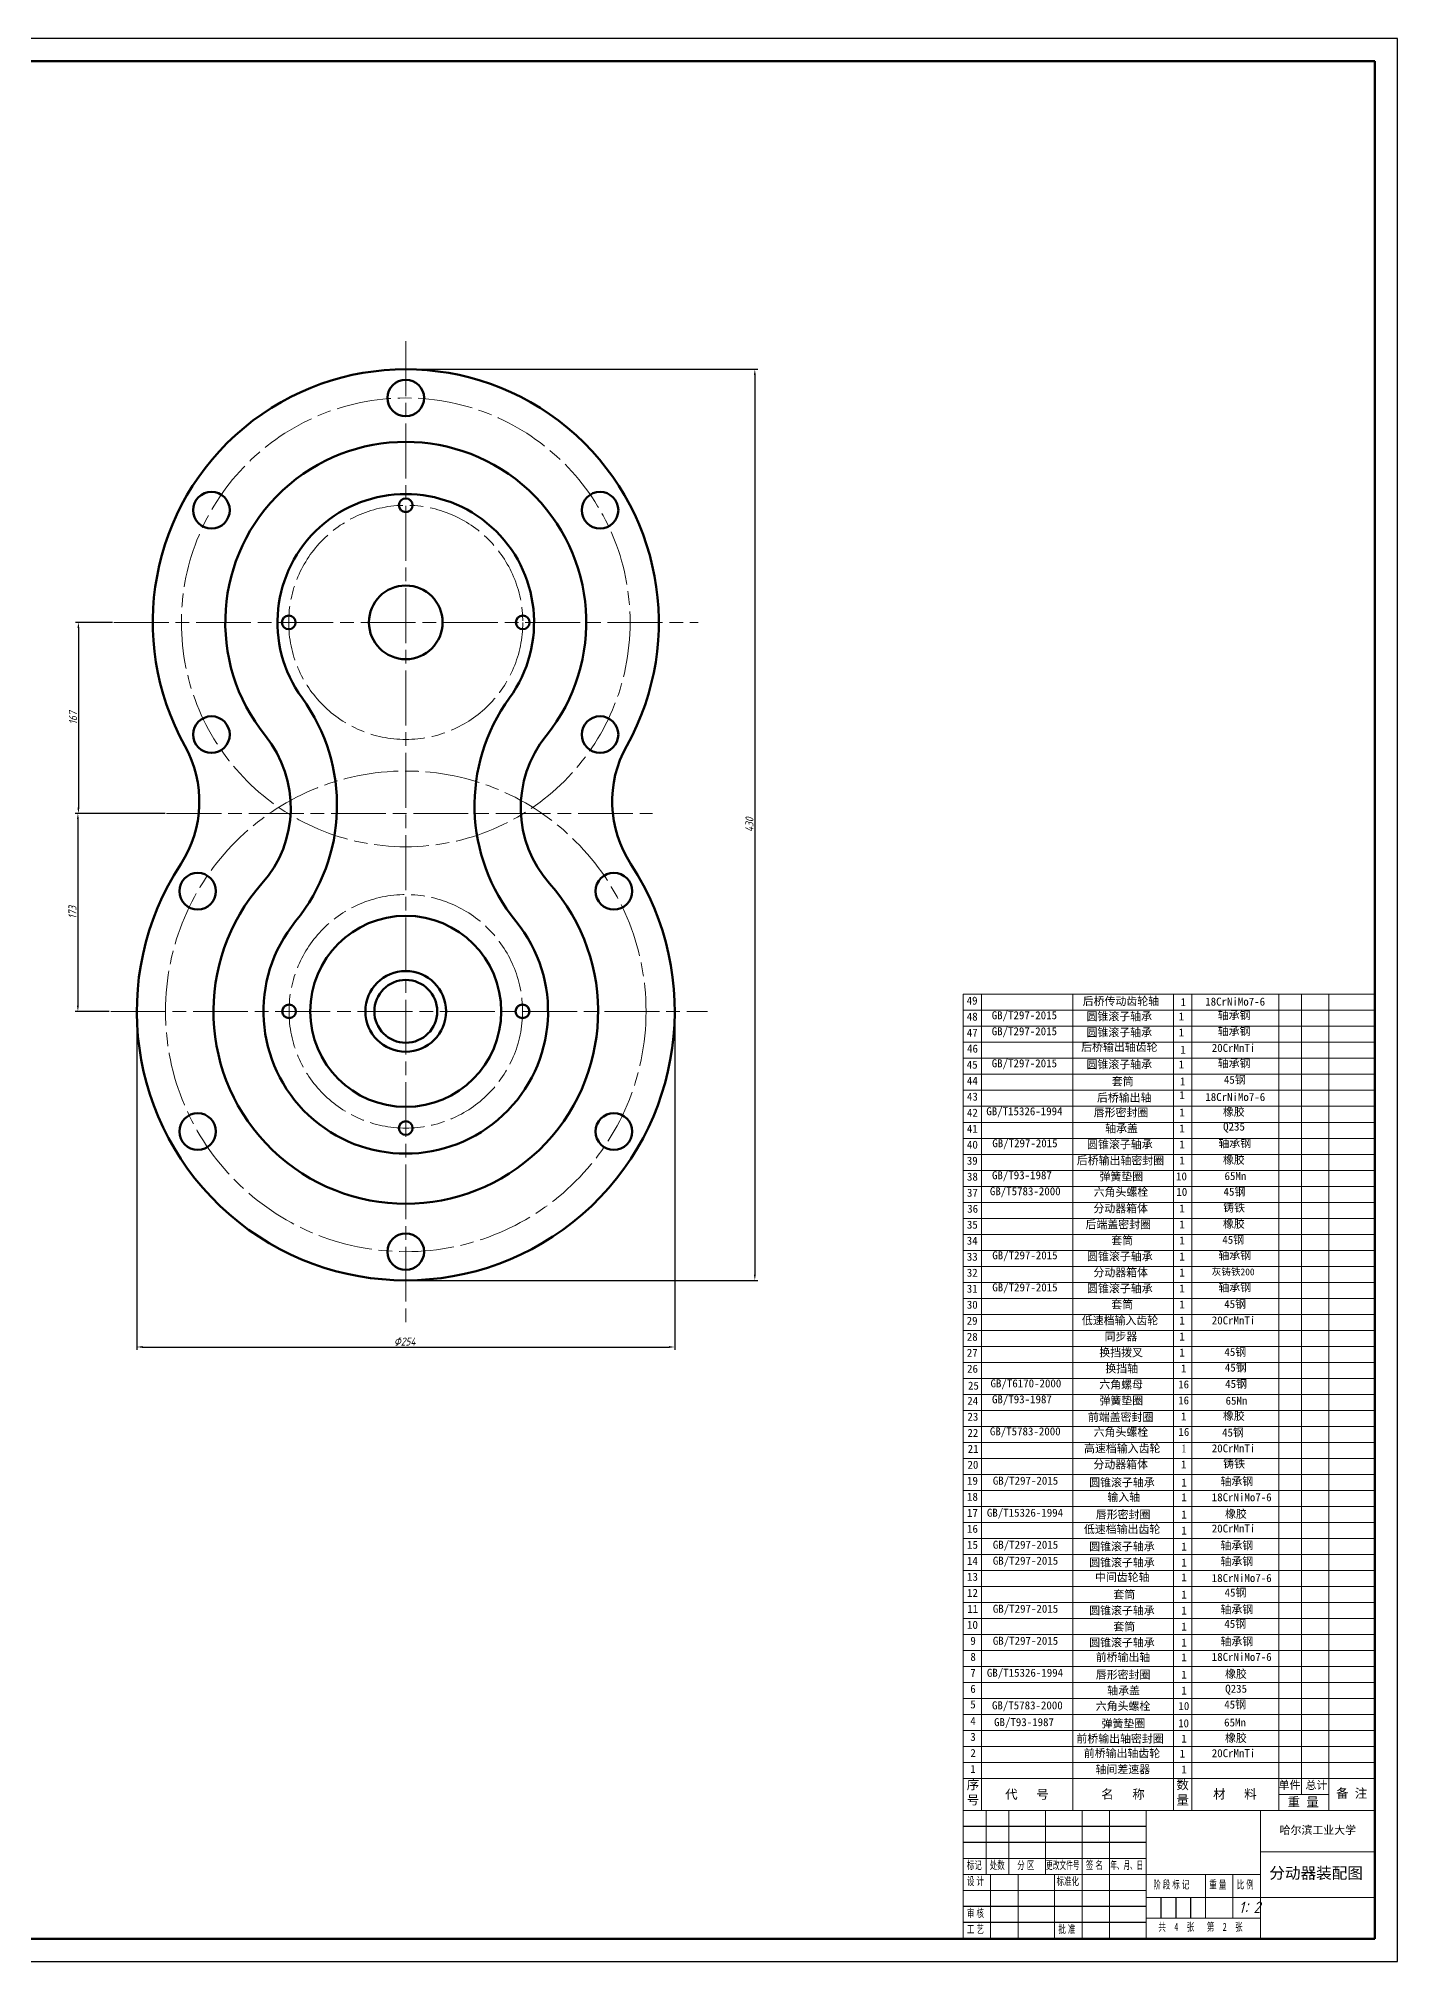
# Model space of a CAD drawing. Header units: millimetres. Extents: x 47 to 1236, y 39 to 880.
# Drawn here: x 642 to 1236, y 39 to 880 of the extents above; entities that cross this region are included whole.
import ezdxf

# ---------------------------------------------------------------- set-up
doc = ezdxf.new("R2010")
doc.units = ezdxf.units.MM
doc.linetypes.add('ACAD_ISO08W100', pattern=[36, 24, -3, 6, -3])
doc.layers.get('Defpoints').update_dxf_attribs({"lineweight": 35})
for name, color, linetype, lineweight in [('01', 7, 'Continuous', 50), ('02', 3, 'Continuous', 25), ('中心线', 1, 'ACAD_ISO08W100', 35), ('剖面线', 6, 'Continuous', 35), ('尺寸', 4, 'Continuous', 25), ('文字', 131, 'Continuous', 35), ('粗实线', 7, 'Continuous', 50), ('细实线', 7, 'Continuous', 20)]:
    doc.layers.add(name, color=color, linetype=linetype, lineweight=lineweight)
doc.layers.add('尺寸标注', color=4, linetype='Continuous')
doc.styles.add('PDF FangSong', font='simfang.ttf')
doc.styles.add('PDF SimSun', font='')
doc.styles.get("Standard").update_dxf_attribs({"font": 'arial.ttf'})
doc.styles.add('TextStyle1', font='', dxfattribs={"width": 0.599418})
doc.styles.add('TextStyle2', font='', dxfattribs={"width": 0.585181})
doc.styles.add('仿宋', font='simfang.ttf', dxfattribs={"height": 3.5})
doc.styles.add('工程字-35', font='gbeitc.shx', dxfattribs={"height": 3.5, "bigfont": 'gbcbig.shx'})
doc.styles.add('工程字-5', font='gbeitc.shx', dxfattribs={"height": 5, "bigfont": 'gbcbig.shx'})
doc.styles.add('标准', font='', dxfattribs={"width": 0.667})
doc.styles.get('PDF SimSun').set_extended_font_data('SimSun')
doc.styles.get('TextStyle1').set_extended_font_data('仿宋_GB2312')
doc.styles.get('TextStyle2').set_extended_font_data('仿宋_GB2312')
doc.styles.get('标准').set_extended_font_data('仿宋_GB2312')
doc.dimstyles.new('ISO-25', dxfattribs={"dimtxt": 2.5, "dimasz": 2.5, "dimexe": 1.25, "dimexo": 0.625, "dimtad": 1, "dimtxsty": 'Standard', "dimcen": 2.5, "dimadec": 0, "dimazin": 0, "dimtfac": 1, "dimtmove": 0, "dimatfit": 3, "dimfxl": 1, "dimarcsym": 0})
picture_1 = doc.add_image_def('image1.jpg', size_in_pixel=(524, 283))

# ---------------------------------------------------------------- blocks, each defined once
blk = doc.blocks.new('*D46')
at = {"layer": 'Defpoints', "color": 0, "transparency": 16777216}
for p in [(684.81, 454.85), (920.1, 454.85), (920.1, 308.06)]:
    blk.add_point(p, dxfattribs=at)
at = {"layer": '尺寸', "color": 0, "lineweight": -2, "transparency": 16777216}
for p, q in [((684.81, 454.23), (684.81, 306.81)), ((920.1, 454.23), (920.1, 306.81)), ((687.31, 308.06), (917.6, 308.06))]:
    blk.add_line(p, q, dxfattribs=at)
at = {"layer": '尺寸', "color": 0, "transparency": 16777216}
for points in [[(687.31, 308.48), (687.31, 307.65), (684.81, 308.06)], [(917.6, 308.48), (917.6, 307.65), (920.1, 308.06)]]:
    blk.add_solid(points, dxfattribs=at)
at = {"layer": '尺寸', "color": 0, "lineweight": 20, "transparency": 16777216, "insert": (801.98, 310.44), "char_height": 3.5, "attachment_point": 5, "style": '工程字-35'}
blk.add_mtext('Φ254', dxfattribs=at)
blk = doc.blocks.new('*D47')
at = {"layer": 'Defpoints', "color": 0, "transparency": 16777216}
for p in [(802.46, 735.63), (802.46, 337.21), (955.14, 337.21)]:
    blk.add_point(p, dxfattribs=at)
at = {"layer": '尺寸', "color": 0, "lineweight": -2, "transparency": 16777216}
for p, q in [((803.08, 735.63), (956.39, 735.63)), ((955.14, 733.13), (955.14, 339.71)), ((803.08, 337.21), (956.39, 337.21))]:
    blk.add_line(p, q, dxfattribs=at)
at = {"layer": '尺寸', "color": 0, "transparency": 16777216}
for points in [[(954.73, 733.13), (955.56, 733.13), (955.14, 735.63)], [(954.73, 339.71), (955.56, 339.71), (955.14, 337.21)]]:
    blk.add_solid(points, dxfattribs=at)
at = {"layer": '尺寸', "color": 0, "lineweight": 20, "transparency": 16777216, "insert": (952.77, 536.42), "char_height": 3.5, "attachment_point": 5, "rotation": 90, "style": '工程字-35'}
blk.add_mtext('430', dxfattribs=at)
blk = doc.blocks.new('*D84')
at = {"layer": 'Defpoints', "color": 0, "transparency": 16777216}
for p in [(674.75, 624.95), (659.26, 541.4), (697.8, 541.4)]:
    blk.add_point(p, dxfattribs=at)
at = {"layer": '尺寸标注', "color": 0, "lineweight": -2, "transparency": 16777216}
for p, q in [((674.13, 624.95), (658.01, 624.95)), ((659.26, 622.45), (659.26, 543.9)), ((697.17, 541.4), (658.01, 541.4))]:
    blk.add_line(p, q, dxfattribs=at)
at = {"layer": '尺寸标注', "color": 0, "transparency": 16777216}
for points in [[(658.84, 622.45), (659.68, 622.45), (659.26, 624.95)], [(658.84, 543.9), (659.68, 543.9), (659.26, 541.4)]]:
    blk.add_solid(points, dxfattribs=at)
at = {"layer": '尺寸标注', "color": 0, "lineweight": 20, "transparency": 16777216, "insert": (656.89, 583.18), "char_height": 3.5, "attachment_point": 5, "rotation": 90, "style": '工程字-35'}
blk.add_mtext('167', dxfattribs=at)
blk = doc.blocks.new('*D85')
at = {"layer": 'Defpoints', "color": 0, "transparency": 16777216}
for p in [(697.8, 541.4), (659.03, 454.85), (673.4, 454.85)]:
    blk.add_point(p, dxfattribs=at)
at = {"layer": '尺寸标注', "color": 0, "lineweight": -2, "transparency": 16777216}
for p, q in [((697.17, 541.4), (657.78, 541.4)), ((659.03, 538.9), (659.03, 457.35)), ((672.77, 454.85), (657.78, 454.85))]:
    blk.add_line(p, q, dxfattribs=at)
at = {"layer": '尺寸标注', "color": 0, "transparency": 16777216}
for points in [[(658.62, 538.9), (659.45, 538.9), (659.03, 541.4)], [(658.62, 457.35), (659.45, 457.35), (659.03, 454.85)]]:
    blk.add_solid(points, dxfattribs=at)
at = {"layer": '尺寸标注', "color": 0, "lineweight": 20, "transparency": 16777216, "insert": (656.66, 498.12), "char_height": 3.5, "attachment_point": 5, "rotation": 90, "style": '工程字-35'}
blk.add_mtext('173', dxfattribs=at)

msp = doc.modelspace()

# ---------------------------------------------------------------- hatches: boundary and pattern name
at = {"layer": '文字', "transparency": 33554559}
msp.add_hatch(color=256, dxfattribs=at).paths.add_polyline_path([(1142.987, 265.488), (1142.987, 262.459), (1142.987, 262.394), (1142.987, 262.35), (1143.009, 262.307), (1143.03, 262.263), (1143.074, 262.22), (1143.074, 262.22), (1143.118, 262.198), (1143.161, 262.176), (1143.205, 262.154), (1143.248, 262.132), (1143.314, 262.132), (1143.357, 262.132), (1143.553, 262.132), (1143.553, 262.023), (1142.094, 262.023), (1142.094, 262.132), (1142.29, 262.132), (1142.333, 262.132), (1142.399, 262.132), (1142.442, 262.154), (1142.486, 262.176), (1142.529, 262.176), (1142.573, 262.198), (1142.573, 262.22), (1142.616, 262.241), (1142.638, 262.285), (1142.638, 262.328), (1142.66, 262.372), (1142.66, 262.437), (1142.66, 262.459), (1142.66, 264.878), (1142.66, 264.921), (1142.638, 264.965), (1142.616, 265.009), (1142.573, 265.03), (1142.529, 265.052), (1142.486, 265.052), (1142.464, 265.052), (1142.094, 265.052), (1142.094, 265.183), (1142.29, 265.183), (1142.333, 265.183), (1142.399, 265.183), (1142.442, 265.183), (1142.508, 265.183), (1142.551, 265.205), (1142.595, 265.226), (1142.638, 265.226), (1142.682, 265.248), (1142.682, 265.248), (1142.725, 265.27), (1142.769, 265.314), (1142.791, 265.335), (1142.834, 265.379), (1142.856, 265.422), (1142.878, 265.466), (1142.9, 265.488)])

# ---------------------------------------------------------------- linework, layer by layer
at = {"layer": '01'}
for p, q in [((1226.283, 870.311), (72.283, 870.311)), ((1226.283, 49.311), (1226.283, 870.311)), ((72.283, 49.311), (1226.283, 49.311))]:
    msp.add_line(p, q, dxfattribs=at)
at = {"layer": '02'}
for p, q in [((1236.283, 880.311), (47.283, 880.311)), ((1236.283, 39.311), (1236.283, 880.311)), ((47.283, 39.311), (1236.283, 39.311))]:
    msp.add_line(p, q, dxfattribs=at)
at = {"layer": '中心线', "lineweight": 20}
for p, q in [((802.455, 747.915), (802.455, 315.987)), ((674.751, 624.952), (930.412, 624.952)), ((697.797, 541.399), (910.373, 541.399)), ((673.398, 454.851), (934.507, 454.851))]:
    msp.add_line(p, q, dxfattribs=at)
for centre, radius in [((802.455, 624.952), 98.14), ((802.455, 624.952), 51.197), ((802.455, 454.851), 105.099), ((802.455, 454.851), 51.063)]:
    msp.add_circle(centre, radius, dxfattribs=at)
at = {"layer": '粗实线', "lineweight": 50}
for centre, radius in [((802.455, 723.092), 8), ((717.464, 674.022), 8), ((887.447, 674.022), 8), ((802.455, 676.149), 3), ((802.455, 624.952), 16.115), ((751.258, 624.952), 3), ((853.652, 624.952), 3), ((717.464, 575.882), 8), ((887.447, 575.882), 8), ((711.437, 507.401), 8), ((893.474, 507.401), 8), ((802.455, 454.851), 41.777), ((802.455, 454.851), 17.641), ((802.455, 454.851), 13.746), ((751.393, 454.851), 3), ((853.518, 454.851), 3), ((711.437, 402.302), 8), ((802.455, 403.788), 3), ((893.474, 402.302), 8), ((802.455, 349.752), 8)]:
    msp.add_circle(centre, radius, dxfattribs=at)
for centre, radius, start, end in [((802.455, 624.952), 110.683, 330.823177, 209.176823), ((802.455, 624.952), 78.945, 321.060045, 218.939955), ((802.455, 624.952), 56.115, 323.979031, 216.020969), ((692.366, 544.905), 80, 320.716528, 36.020969), ((912.545, 544.905), 80, 143.979031, 219.283472), ((702.161, 543.909), 50, 318.39589, 38.939955), ((902.749, 543.909), 50, 141.060045, 221.60411), ((662.16, 546.618), 50, 326.811393, 29.176823), ((942.751, 546.618), 50, 150.823177, 213.188607), ((802.455, 454.851), 117.642, 146.811393, 33.188607), ((802.455, 454.851), 84.128, 138.39589, 41.60411), ((802.455, 454.851), 62.231, 140.716528, 39.283472)]:
    msp.add_arc(centre, radius, start, end, dxfattribs=at)
at = {"layer": '细实线', "lineweight": 20}
for p, q in [((1046.283, 455.311), (1046.283, 462.311)), ((1046.283, 462.311), (1226.283, 462.311)), ((1046.283, 448.311), (1046.283, 455.311)), ((1046.283, 455.311), (1226.283, 455.311)), ((1054.283, 105.311), (1054.283, 462.311)), ((1094.283, 105.311), (1094.283, 462.311)), ((1138.283, 105.311), (1138.283, 462.311)), ((1146.283, 105.311), (1146.283, 462.311)), ((1184.283, 105.311), (1184.283, 462.311)), ((1194.283, 462.311), (1194.283, 112.311)), ((1206.283, 105.311), (1206.283, 462.311)), ((1226.283, 462.311), (1226.283, 455.311)), ((1226.283, 455.311), (1226.283, 448.311)), ((1046.283, 441.311), (1046.283, 448.311)), ((1046.283, 448.311), (1226.283, 448.311)), ((1226.283, 448.311), (1226.283, 441.311)), ((1046.283, 434.311), (1046.283, 441.311)), ((1046.283, 441.311), (1226.283, 441.311)), ((1226.283, 441.311), (1226.283, 434.311)), ((1046.283, 427.311), (1046.283, 434.311)), ((1046.283, 434.311), (1226.283, 434.311)), ((1226.283, 434.311), (1226.283, 427.311)), ((1046.283, 420.311), (1046.283, 427.311)), ((1046.283, 427.311), (1226.283, 427.311)), ((1226.283, 427.311), (1226.283, 420.311)), ((1046.283, 413.311), (1046.283, 420.311)), ((1046.283, 420.311), (1226.283, 420.311)), ((1046.283, 406.311), (1046.283, 413.311)), ((1046.283, 413.311), (1226.283, 413.311)), ((1226.283, 420.311), (1226.283, 413.311)), ((1226.283, 413.311), (1226.283, 406.311)), ((1046.283, 399.311), (1046.283, 406.311)), ((1046.283, 406.311), (1226.283, 406.311)), ((1226.283, 406.311), (1226.283, 399.311)), ((1046.283, 392.311), (1046.283, 399.311)), ((1046.283, 399.311), (1226.283, 399.311)), ((1226.283, 399.311), (1226.283, 392.311)), ((1046.283, 385.311), (1046.283, 392.311)), ((1046.283, 392.311), (1226.283, 392.311)), ((1226.283, 392.311), (1226.283, 385.311)), ((1046.283, 378.311), (1046.283, 385.311)), ((1046.283, 385.311), (1226.283, 385.311)), ((1226.283, 385.311), (1226.283, 378.311)), ((1046.283, 371.311), (1046.283, 378.311)), ((1046.283, 378.311), (1226.283, 378.311)), ((1046.283, 364.311), (1046.283, 371.311)), ((1046.283, 371.311), (1226.283, 371.311)), ((1226.283, 378.311), (1226.283, 371.311)), ((1226.283, 371.311), (1226.283, 364.311)), ((1046.283, 357.311), (1046.283, 364.311)), ((1046.283, 364.311), (1226.283, 364.311)), ((1226.283, 364.311), (1226.283, 357.311)), ((1046.283, 350.311), (1046.283, 357.311)), ((1046.283, 357.311), (1226.283, 357.311)), ((1226.283, 357.311), (1226.283, 350.311)), ((1046.283, 343.311), (1046.283, 350.311)), ((1046.283, 350.311), (1226.283, 350.311)), ((1226.283, 350.311), (1226.283, 343.311)), ((1046.283, 336.311), (1046.283, 343.311)), ((1046.283, 343.311), (1226.283, 343.311)), ((1226.283, 343.311), (1226.283, 336.311)), ((1046.283, 329.311), (1046.283, 336.311)), ((1046.283, 336.311), (1226.283, 336.311)), ((1046.283, 322.311), (1046.283, 329.311)), ((1046.283, 329.311), (1226.283, 329.311)), ((1226.283, 336.311), (1226.283, 329.311)), ((1226.283, 329.311), (1226.283, 322.311)), ((1046.283, 315.311), (1046.283, 322.311)), ((1046.283, 322.311), (1226.283, 322.311)), ((1226.283, 322.311), (1226.283, 315.311)), ((1046.283, 308.311), (1046.283, 315.311)), ((1046.283, 315.311), (1226.283, 315.311)), ((1226.283, 315.311), (1226.283, 308.311)), ((1046.283, 301.311), (1046.283, 308.311)), ((1046.283, 308.311), (1226.283, 308.311)), ((1226.283, 308.311), (1226.283, 301.311)), ((1046.283, 294.311), (1046.283, 301.311)), ((1046.283, 301.311), (1226.283, 301.311)), ((1226.283, 301.311), (1226.283, 294.311)), ((1046.283, 287.311), (1046.283, 294.311)), ((1046.283, 294.311), (1226.283, 294.311)), ((1046.283, 280.311), (1046.283, 287.311)), ((1046.283, 287.311), (1226.283, 287.311)), ((1226.283, 294.311), (1226.283, 287.311)), ((1226.283, 287.311), (1226.283, 280.311)), ((1046.283, 273.311), (1046.283, 280.311)), ((1046.283, 280.311), (1226.283, 280.311)), ((1226.283, 280.311), (1226.283, 273.311)), ((1046.283, 266.311), (1046.283, 273.311)), ((1046.283, 273.311), (1226.283, 273.311)), ((1226.283, 273.311), (1226.283, 266.311)), ((1046.283, 259.311), (1046.283, 266.311)), ((1046.283, 266.311), (1226.283, 266.311)), ((1226.283, 266.311), (1226.283, 259.311)), ((1046.283, 252.311), (1046.283, 259.311)), ((1046.283, 259.311), (1226.283, 259.311)), ((1046.283, 245.311), (1046.283, 252.311)), ((1046.283, 252.311), (1226.283, 252.311)), ((1226.283, 259.311), (1226.283, 252.311)), ((1226.283, 252.311), (1226.283, 245.311)), ((1046.283, 238.311), (1046.283, 245.311)), ((1046.283, 245.311), (1226.283, 245.311)), ((1226.283, 245.311), (1226.283, 238.311)), ((1046.283, 231.311), (1046.283, 238.311)), ((1046.283, 238.311), (1226.283, 238.311)), ((1226.283, 238.311), (1226.283, 231.311)), ((1046.283, 224.311), (1046.283, 231.311)), ((1046.283, 231.311), (1226.283, 231.311)), ((1226.283, 231.311), (1226.283, 224.311)), ((1046.283, 217.311), (1046.283, 224.311)), ((1046.283, 224.311), (1226.283, 224.311)), ((1226.283, 224.311), (1226.283, 217.311)), ((1046.283, 210.311), (1046.283, 217.311)), ((1046.283, 217.311), (1226.283, 217.311)), ((1046.283, 203.311), (1046.283, 210.311)), ((1046.283, 210.311), (1226.283, 210.311)), ((1226.283, 217.311), (1226.283, 210.311)), ((1226.283, 210.311), (1226.283, 203.311)), ((1046.283, 196.311), (1046.283, 203.311)), ((1046.283, 203.311), (1226.283, 203.311)), ((1226.283, 203.311), (1226.283, 196.311)), ((1046.283, 189.311), (1046.283, 196.311)), ((1046.283, 196.311), (1226.283, 196.311)), ((1226.283, 196.311), (1226.283, 189.311)), ((1046.283, 182.311), (1046.283, 189.311)), ((1046.283, 189.311), (1226.283, 189.311)), ((1226.283, 189.311), (1226.283, 182.311)), ((1046.283, 175.311), (1046.283, 182.311)), ((1046.283, 182.311), (1226.283, 182.311)), ((1226.283, 182.311), (1226.283, 175.311)), ((1046.283, 168.311), (1046.283, 175.311)), ((1046.283, 175.311), (1226.283, 175.311)), ((1046.283, 161.311), (1046.283, 168.311)), ((1046.283, 168.311), (1226.283, 168.311)), ((1226.283, 175.311), (1226.283, 168.311)), ((1226.283, 168.311), (1226.283, 161.311)), ((1046.283, 154.311), (1046.283, 161.311)), ((1046.283, 161.311), (1226.283, 161.311)), ((1226.283, 161.311), (1226.283, 154.311)), ((1046.283, 147.311), (1046.283, 154.311)), ((1046.283, 154.311), (1226.283, 154.311)), ((1226.283, 154.311), (1226.283, 147.311)), ((1046.283, 140.311), (1046.283, 147.311)), ((1046.283, 147.311), (1226.283, 147.311)), ((1226.283, 147.311), (1226.283, 140.311)), ((1046.283, 133.311), (1046.283, 140.311)), ((1046.283, 140.311), (1226.283, 140.311)), ((1226.283, 140.311), (1226.283, 133.311)), ((1046.283, 126.311), (1046.283, 133.311)), ((1046.283, 133.311), (1226.283, 133.311)), ((1046.283, 119.311), (1046.283, 126.311)), ((1046.283, 126.311), (1226.283, 126.311)), ((1226.283, 133.311), (1226.283, 126.311)), ((1226.283, 126.311), (1226.283, 119.311)), ((1046.283, 105.311), (1046.283, 119.311)), ((1046.283, 119.311), (1226.283, 119.311)), ((1226.283, 105.311), (1226.283, 119.311)), ((1184.283, 112.311), (1206.283, 112.311))]:
    msp.add_line(p, q, dxfattribs=at)
at = {"layer": '细实线', "linetype": 'Continuous', "lineweight": 20}
for p, q in [((1046.283, 105.311), (1226.283, 105.311)), ((1046.283, 105.311), (1046.283, 49.311)), ((1056.283, 77.311), (1056.283, 105.311)), ((1066.283, 77.311), (1066.283, 105.311)), ((1082.283, 77.311), (1082.283, 105.311)), ((1098.283, 77.311), (1098.283, 105.311)), ((1110.283, 77.311), (1110.283, 105.311)), ((1126.283, 105.311), (1126.283, 49.311)), ((1176.283, 49.311), (1176.283, 105.311)), ((1226.283, 105.311), (1226.283, 49.311)), ((1126.283, 84.311), (1046.283, 84.311)), ((1226.283, 87.311), (1176.283, 87.311)), ((1176.283, 77.311), (1046.283, 77.311)), ((1058.283, 49.311), (1058.283, 77.311)), ((1070.283, 49.311), (1070.283, 77.311)), ((1086.283, 49.311), (1086.283, 77.311)), ((1098.283, 49.311), (1098.283, 77.311)), ((1110.283, 49.311), (1110.283, 77.311)), ((1152.283, 77.311), (1152.283, 58.311)), ((1164.283, 77.311), (1164.283, 58.311)), ((1126.283, 70.311), (1046.283, 70.311)), ((1176.283, 67.311), (1126.283, 67.311)), ((1226.283, 67.311), (1176.283, 67.311)), ((1176.283, 58.311), (1126.283, 58.311)), ((1226.283, 49.311), (1046.283, 49.311))]:
    msp.add_line(p, q, dxfattribs=at)
at = {"layer": '细实线', "linetype": 'Continuous', "lineweight": 25}
for p, q in [((1126.283, 98.311), (1046.283, 98.311)), ((1126.283, 91.311), (1046.283, 91.311)), ((1132.783, 67.311), (1132.783, 58.311)), ((1139.283, 67.311), (1139.283, 58.311)), ((1145.783, 67.311), (1145.783, 58.311)), ((1126.283, 63.311), (1046.283, 63.311)), ((1126.283, 56.311), (1046.283, 56.311))]:
    msp.add_line(p, q, dxfattribs=at)

# ---------------------------------------------------------------- texts
at = {"layer": '尺寸标注', "lineweight": 20}
for s, width, heights, insert, char_height, attachment_point in [('{\\fSimSun|b0|i0|c134|p2;序号}', 8, [0], (1047.836, 118.664), 4, 1), ('{\\fSimSun|b0|i0|c134|p2;数量}', 8, [0], (1139.535, 118.63), 4, 1), ('{\\fSimSun|b0|i0|c134|p2;单件}', 15.74364, [0], (1184.283, 118.287), 3.5, 1), ('{\\fSimSun|b0|i0|c134|p2;总计}', 15.74364, [0], (1196.007, 118.225), 3.5, 1), ('\\pxqc;{\\fSimSun|b0|i0|c134|p2;代   号}', 39.71888, [14.006], (1074.162, 112.232), 4, 5), ('\\pxqc;{\\fSimSun|b0|i0|c134|p2;名   称}', 39.71888, [14.006], (1116.189, 112.264), 4, 5), ('\\pxqc;{\\fSimSun|b0|i0|c134|p2;材   料}', 39.71888, [14.006], (1165.144, 112.358), 4, 5), ('{\\fSimSun|b0|i0|c134|p2;重 量}', 15.74364, [0], (1188.175, 111.12), 4, 1), ('{\\fSimSun|b0|i0|c134|p2;备 注 }', 15.74364, [0], (1209.419, 114.897), 4, 1)]:
    msp.add_mtext_dynamic_manual_height_columns(s, width=width, gutter_width=12.5, heights=heights, dxfattribs=dict(at, insert=insert, char_height=char_height, attachment_point=attachment_point))
at = {"layer": '文字'}
for s, insert, char_height, attachment_point, style in [('49', (1047.806, 459.513), 3.4999, 4, 'PDF FangSong'), ('48', (1047.871, 452.518), 3.4999, 4, 'PDF FangSong'), ('GB/T297-2015', (1058.764, 452.714), 3.49993, 4, 'PDF FangSong'), ('圆锥滚子轴承', (1100.242, 452.461), 3.4999, 4, 'PDF FangSong'), ('1', (1140.562, 452.615), 3.5, 4, 'PDF FangSong'), ('1', (1141.359, 458.866), 3.5, 4, 'PDF FangSong'), ('18CrNiMo7-6', (1152.157, 459.079), 3.5, 4, 'PDF FangSong'), ('轴承钢', (1157.658, 452.936), 3.4999, 4, 'PDF FangSong'), ('47', (1047.871, 445.524), 3.4999, 4, 'PDF FangSong'), ('GB/T297-2015', (1058.764, 445.72), 3.49993, 4, 'PDF FangSong'), ('圆锥滚子轴承', (1100.242, 445.444), 3.4999, 4, 'PDF FangSong'), ('1', (1140.562, 445.621), 3.5, 4, 'PDF FangSong'), ('轴承钢', (1157.658, 445.942), 3.4999, 4, 'PDF FangSong'), ('46', (1047.98, 438.529), 3.4999, 4, 'PDF FangSong'), ('1', (1141.31, 438.082), 3.5, 4, 'PDF FangSong'), ('20CrMnTi', (1155.02, 438.834), 3.4999, 4, 'PDF FangSong'), ('45', (1047.849, 431.513), 3.4999, 4, 'PDF FangSong'), ('GB/T297-2015', (1058.764, 431.709), 3.49993, 4, 'PDF FangSong'), ('圆锥滚子轴承', (1100.242, 431.455), 3.4999, 4, 'PDF FangSong'), ('1', (1140.562, 431.632), 3.5, 4, 'PDF FangSong'), ('轴承钢', (1157.658, 431.931), 3.4999, 4, 'PDF FangSong'), ('44', (1047.914, 424.518), 3.4999, 4, 'PDF FangSong'), ('套筒', (1111.303, 424.016), 3.4999, 4, 'PDF FangSong'), ('1', (1141.054, 424.236), 3.5, 4, 'PDF FangSong'), ('45钢', (1160.34, 424.753), 3.4999, 4, 'PDF FangSong'), ('43', (1047.936, 417.524), 3.4999, 4, 'PDF FangSong'), ('42', (1047.936, 410.53), 3.4999, 4, 'PDF FangSong'), ('GB/T15326-1994', (1056.397, 410.727), 3.49993, 4, 'PDF FangSong'), ('唇形密封圈', (1103.388, 410.408), 3.4999, 4, 'PDF FangSong'), ('1', (1140.81, 418.211), 3.5, 4, 'PDF FangSong'), ('1', (1140.81, 410.649), 3.5, 4, 'PDF FangSong'), ('18CrNiMo7-6', (1152.198, 417.37), 3.5, 4, 'PDF FangSong'), ('橡胶', (1159.91, 410.709), 3.4999, 4, 'PDF FangSong'), ('41', (1047.914, 403.513), 3.4999, 4, 'PDF FangSong'), ('轴承盖', (1108.378, 403.457), 3.4999, 4, 'PDF FangSong'), ('1', (1140.81, 403.633), 3.5, 4, 'PDF FangSong'), ('Q235', (1159.997, 404.02), 3.4999, 4, 'PDF FangSong'), ('40', (1047.936, 396.519), 3.4999, 4, 'PDF FangSong'), ('GB/T297-2015', (1059.012, 396.738), 3.49993, 4, 'PDF FangSong'), ('圆锥滚子轴承', (1100.49, 396.462), 3.4999, 4, 'PDF FangSong'), ('1', (1140.81, 396.639), 3.5, 4, 'PDF FangSong'), ('轴承钢', (1157.905, 396.96), 3.4999, 4, 'PDF FangSong'), ('39', (1047.871, 389.503), 3.4999, 4, 'PDF FangSong'), ('后桥输出轴密封圈', (1095.984, 389.424), 3.4999, 4, 'PDF FangSong'), ('1', (1140.81, 389.644), 3.5, 4, 'PDF FangSong'), ('橡胶', (1159.91, 389.704), 3.4999, 4, 'PDF FangSong'), ('38', (1047.936, 382.53), 3.4999, 4, 'PDF FangSong'), ('GB/T93-1987', (1058.881, 382.749), 3.49993, 4, 'PDF FangSong'), ('弹簧垫圈', (1105.916, 382.408), 3.4999, 4, 'PDF FangSong'), ('10', (1139.394, 382.671), 3.4999, 4, 'PDF FangSong'), ('65Mn', (1160.594, 382.799), 3.4999, 4, 'PDF FangSong'), ('37', (1047.936, 375.492), 3.4999, 4, 'PDF FangSong'), ('36', (1048.045, 368.497), 3.4999, 4, 'PDF FangSong'), ('GB/T5783-2000', (1057.966, 375.754), 3.49993, 4, 'PDF FangSong'), ('分动器箱体', (1103.257, 368.463), 3.4999, 4, 'PDF FangSong'), ('六角头螺栓', (1103.366, 375.631), 3.4999, 4, 'PDF FangSong'), ('10', (1139.524, 375.873), 3.4999, 4, 'PDF FangSong'), ('1', (1140.81, 368.639), 3.5, 4, 'PDF FangSong'), ('铸铁', (1160.019, 368.782), 3.4999, 4, 'PDF SimSun'), ('45钢', (1160.165, 375.779), 3.4999, 4, 'PDF FangSong'), ('35', (1047.914, 361.525), 3.4999, 4, 'PDF FangSong'), ('后端盖密封圈', (1099.779, 361.425), 3.4999, 4, 'PDF FangSong'), ('1', (1140.81, 361.644), 3.5, 4, 'PDF FangSong'), ('橡胶', (1159.91, 361.704), 3.4999, 4, 'PDF FangSong'), ('34', (1047.849, 354.53), 3.4999, 4, 'PDF FangSong'), ('套筒', (1111.058, 354.43), 3.4999, 4, 'PDF FangSong'), ('1', (1140.81, 354.65), 3.5, 4, 'PDF FangSong'), ('45钢', (1159.634, 354.771), 3.4999, 4, 'PDF FangSong'), ('33', (1047.871, 347.514), 3.4999, 4, 'PDF FangSong'), ('GB/T297-2015', (1059.012, 347.733), 3.49993, 4, 'PDF FangSong'), ('圆锥滚子轴承', (1100.49, 347.479), 3.4999, 4, 'PDF FangSong'), ('1', (1140.81, 347.634), 3.5, 4, 'PDF FangSong'), ('轴承钢', (1157.905, 347.955), 3.4999, 4, 'PDF FangSong'), ('32', (1047.871, 340.52), 3.4999, 4, 'PDF FangSong'), ('分动器箱体', (1103.257, 340.463), 3.4999, 4, 'PDF FangSong'), ('1', (1140.81, 340.639), 3.5, 4, 'PDF FangSong'), ('灰铸铁200', (1155.02, 340.782), 3, 4, 'PDF SimSun'), ('31', (1047.849, 333.525), 3.4999, 4, 'PDF FangSong'), ('30', (1047.871, 326.531), 3.4999, 4, 'PDF FangSong'), ('GB/T297-2015', (1059.012, 333.722), 3.49993, 4, 'PDF FangSong'), ('圆锥滚子轴承', (1100.49, 333.469), 3.4999, 4, 'PDF FangSong'), ('套筒', (1111.058, 326.43), 3.4999, 4, 'PDF FangSong'), ('1', (1140.81, 333.645), 3.5, 4, 'PDF FangSong'), ('1', (1140.81, 326.65), 3.5, 4, 'PDF FangSong'), ('轴承钢', (1157.905, 333.944), 3.4999, 4, 'PDF FangSong'), ('45钢', (1160.467, 326.645), 3.4999, 4, 'PDF FangSong'), ('29', (1047.806, 319.514), 3.4999, 4, 'PDF FangSong'), ('低速档输入齿轮', (1098.18, 319.48), 3.4999, 4, 'PDF FangSong'), ('1', (1140.81, 319.634), 3.5, 4, 'PDF FangSong'), ('20CrMnTi', (1155.02, 319.682), 3.4999, 4, 'PDF FangSong'), ('28', (1047.871, 312.52), 3.4999, 4, 'PDF FangSong'), ('同步器', (1108.117, 312.42), 3.4999, 4, 'PDF FangSong'), ('1', (1140.81, 312.64), 3.5, 4, 'PDF FangSong'), ('27', (1047.871, 305.525), 3.4999, 4, 'PDF FangSong'), ('换挡拨叉', (1105.829, 305.425), 3.4999, 4, 'PDF FangSong'), ('1', (1140.81, 305.645), 3.5, 4, 'PDF FangSong'), ('45钢', (1160.543, 305.688), 3.4999, 4, 'PDF FangSong'), ('26', (1047.98, 298.531), 3.4999, 4, 'PDF FangSong'), ('换挡轴', (1108.465, 298.453), 3.4999, 4, 'PDF FangSong'), ('1', (1141.549, 298.688), 3.5, 4, 'PDF FangSong'), ('45钢', (1160.738, 298.888), 3.4999, 4, 'PDF FangSong'), ('24', (1048.075, 284.521), 3.4999, 4, 'PDF FangSong'), ('25', (1048.385, 291.135), 3.4999, 4, 'PDF FangSong'), ('GB/T6170-2000', (1058.249, 291.734), 3.49993, 4, 'PDF FangSong'), ('GB/T93-1987', (1058.881, 284.761), 3.49993, 4, 'PDF FangSong'), ('六角螺母', (1105.829, 291.415), 3.4999, 4, 'PDF FangSong'), ('弹簧垫圈', (1105.916, 284.42), 3.4999, 4, 'PDF FangSong'), ('16', (1140.329, 291.693), 3.4999, 4, 'PDF FangSong'), ('16', (1140.329, 284.699), 3.4999, 4, 'PDF FangSong'), ('45钢', (1160.876, 291.726), 3.4999, 4, 'PDF FangSong'), ('65Mn', (1161.068, 284.56), 3.4999, 4, 'PDF FangSong'), ('23', (1048.141, 277.549), 3.4999, 4, 'PDF FangSong'), ('前端盖密封圈', (1100.838, 277.206), 3.4999, 4, 'PDF FangSong'), ('1', (1141.549, 277.682), 3.5, 4, 'PDF FangSong'), ('橡胶', (1159.91, 277.705), 3.4999, 4, 'PDF FangSong'), ('22', (1048.141, 270.511), 3.4999, 4, 'PDF FangSong'), ('GB/T5783-2000', (1057.966, 270.75), 3.49993, 4, 'PDF FangSong'), ('六角头螺栓', (1103.366, 270.649), 3.4999, 4, 'PDF FangSong'), ('16', (1140.437, 270.906), 3.4999, 4, 'PDF FangSong'), ('45钢', (1159.525, 270.468), 3.4999, 4, 'PDF FangSong'), ('21', (1048.249, 263.516), 3.4999, 4, 'PDF FangSong'), ('高速档输入齿轮', (1099.149, 263.501), 3.4999, 4, 'PDF FangSong'), ('20CrMnTi', (1155.02, 263.733), 3.4999, 4, 'PDF FangSong'), ('20', (1048.162, 256.539), 3.4999, 4, 'PDF SimSun'), ('分动器箱体', (1103.257, 256.464), 3.4999, 4, 'PDF FangSong'), ('1', (1141.549, 256.677), 3.5, 4, 'PDF FangSong'), ('铸铁', (1160.019, 256.783), 3.4999, 4, 'PDF SimSun'), ('19', (1047.966, 249.549), 3.4999, 4, 'PDF FangSong'), ('18', (1047.966, 242.533), 3.4999, 4, 'PDF FangSong'), ('GB/T297-2015', (1059.265, 249.172), 3.49993, 4, 'PDF FangSong'), ('圆锥滚子轴承', (1101.402, 248.636), 3.4999, 4, 'PDF FangSong'), ('输入轴', (1109.377, 242.208), 3.4999, 4, 'PDF FangSong'), ('1', (1141.722, 248.79), 3.5, 4, 'PDF FangSong'), ('1', (1141.722, 242.362), 3.5, 4, 'PDF FangSong'), ('18CrNiMo7-6', (1155.02, 242.321), 3.5, 4, 'PDF FangSong'), ('轴承钢', (1158.817, 249.111), 3.4999, 4, 'PDF FangSong'), ('17', (1047.966, 235.538), 3.4999, 4, 'PDF FangSong'), ('GB/T15326-1994', (1056.65, 235.161), 3.49993, 4, 'PDF FangSong'), ('唇形密封圈', (1104.3, 234.581), 3.4999, 4, 'PDF FangSong'), ('1', (1141.722, 234.801), 3.5, 4, 'PDF FangSong'), ('橡胶', (1160.822, 234.861), 3.4999, 4, 'PDF FangSong'), ('16', (1047.966, 228.544), 3.4999, 4, 'PDF FangSong'), ('1', (1141.722, 227.785), 3.5, 4, 'PDF FangSong'), ('20CrMnTi', (1155.02, 228.666), 3.4999, 4, 'PDF FangSong'), ('15', (1047.988, 221.549), 3.4999, 4, 'PDF FangSong'), ('GB/T297-2015', (1059.265, 221.172), 3.49993, 4, 'PDF FangSong'), ('圆锥滚子轴承', (1101.402, 220.636), 3.4999, 4, 'PDF FangSong'), ('1', (1141.721, 220.79), 3.5, 4, 'PDF FangSong'), ('轴承钢', (1158.817, 221.112), 3.4999, 4, 'PDF FangSong'), ('14', (1047.923, 214.511), 3.4999, 4, 'PDF FangSong'), ('GB/T297-2015', (1059.265, 214.178), 3.49993, 4, 'PDF FangSong'), ('圆锥滚子轴承', (1101.402, 213.62), 3.4999, 4, 'PDF FangSong'), ('1', (1141.721, 213.796), 3.5, 4, 'PDF FangSong'), ('轴承钢', (1158.817, 214.117), 3.4999, 4, 'PDF FangSong'), ('13', (1047.988, 207.539), 3.4999, 4, 'PDF FangSong'), ('12', (1047.988, 200.522), 3.4999, 4, 'PDF FangSong'), ('中间齿轮轴', (1103.929, 207.192), 3.4999, 4, 'PDF FangSong'), ('套筒', (1111.97, 199.587), 3.4999, 4, 'PDF FangSong'), ('1', (1141.721, 207.346), 3.5, 4, 'PDF FangSong'), ('18CrNiMo7-6', (1155.02, 207.004), 3.5, 4, 'PDF FangSong'), ('45钢', (1160.636, 200.47), 3.4999, 4, 'PDF FangSong'), ('11', (1048.097, 193.528), 3.4999, 4, 'PDF FangSong'), ('GB/T297-2015', (1059.265, 193.173), 3.49993, 4, 'PDF FangSong'), ('圆锥滚子轴承', (1101.402, 192.636), 3.4999, 4, 'PDF FangSong'), ('1', (1141.721, 199.807), 3.5, 4, 'PDF FangSong'), ('1', (1141.722, 192.791), 3.5, 4, 'PDF FangSong'), ('轴承钢', (1158.817, 193.112), 3.4999, 4, 'PDF FangSong'), ('10', (1047.966, 186.533), 3.4999, 4, 'PDF FangSong'), ('套筒', (1111.97, 185.576), 3.4999, 4, 'PDF FangSong'), ('1', (1141.722, 185.796), 3.5, 4, 'PDF FangSong'), ('45钢', (1160.51, 186.8), 3.4999, 4, 'PDF FangSong'), ('9', (1049.426, 179.539), 3.5, 4, 'PDF FangSong'), ('GB/T297-2015', (1059.265, 179.162), 3.49993, 4, 'PDF FangSong'), ('圆锥滚子轴承', (1101.402, 178.626), 3.4999, 4, 'PDF FangSong'), ('1', (1141.722, 178.802), 3.5, 4, 'PDF FangSong'), ('轴承钢', (1158.817, 179.101), 3.4999, 4, 'PDF FangSong'), ('8', (1049.426, 172.545), 3.5, 4, 'PDF FangSong'), ('前桥输出轴', (1104.234, 172.176), 3.4999, 4, 'PDF FangSong'), ('1', (1141.722, 172.352), 3.5, 4, 'PDF FangSong'), ('18CrNiMo7-6', (1155.02, 172.502), 3.5, 4, 'PDF FangSong'), ('7', (1049.383, 165.55), 3.5, 4, 'PDF FangSong'), ('6', (1049.404, 158.534), 3.5, 4, 'PDF FangSong'), ('GB/T15326-1994', (1056.65, 165.173), 3.49993, 4, 'PDF FangSong'), ('唇形密封圈', (1104.3, 164.571), 3.4999, 4, 'PDF FangSong'), ('轴承盖', (1109.29, 157.62), 3.4999, 4, 'PDF FangSong'), ('1', (1141.722, 164.791), 3.5, 4, 'PDF FangSong'), ('橡胶', (1160.822, 164.873), 3.4999, 4, 'PDF FangSong'), ('Q235', (1160.909, 158.183), 3.4999, 4, 'PDF FangSong'), ('5', (1049.383, 151.757), 3.5, 4, 'PDF FangSong'), ('GB/T5783-2000', (1058.878, 150.923), 3.49993, 4, 'PDF FangSong'), ('六角头螺栓', (1104.278, 150.8), 3.4999, 4, 'PDF FangSong'), ('10', (1140.436, 151.02), 3.4999, 4, 'PDF FangSong'), ('1', (1141.722, 157.797), 3.5, 4, 'PDF FangSong'), ('45钢', (1160.484, 151.51), 3.4999, 4, 'PDF FangSong'), ('4', (1049.404, 144.523), 3.5, 4, 'PDF FangSong'), ('GB/T93-1987', (1059.793, 143.58), 3.49993, 4, 'PDF FangSong'), ('弹簧垫圈', (1106.827, 143.239), 3.4999, 4, 'PDF FangSong'), ('10', (1140.305, 143.481), 3.4999, 4, 'PDF FangSong'), ('65Mn', (1160.423, 143.846), 3.4999, 4, 'PDF FangSong'), ('3', (1049.404, 137.55), 3.5, 4, 'PDF FangSong'), ('前桥输出轴密封圈', (1095.816, 136.578), 3.4999, 4, 'PDF FangSong'), ('1', (1141.722, 136.792), 3.5, 4, 'PDF FangSong'), ('橡胶', (1160.822, 136.873), 3.4999, 4, 'PDF FangSong'), ('2', (1049.426, 130.512), 3.5, 4, 'PDF FangSong'), ('1', (1141.019, 130.227), 3.5, 4, 'PDF FangSong'), ('20CrMnTi', (1155.02, 130.407), 3.4999, 4, 'PDF FangSong'), ('1', (1049.361, 123.518), 3.5, 4, 'PDF FangSong'), ('轴间差速器', (1104.169, 123.171), 3.4999, 4, 'PDF FangSong'), ('1', (1141.722, 123.347), 3.5, 4, 'PDF FangSong'), ('\\fﾷￂￋￎ_GB2312|b0|i0|p34;标记', (1047.91, 83.209), 3.5, 1, '标准'), ('\\fﾷￂￋￎ_GB2312|b0|i0|p34;设 计', (1047.936, 76.209), 3.5, 1, '标准'), ('\\fﾷￂￋￎ_GB2312|b0|i0|p34;处数', (1057.91, 83.209), 3.5, 1, '标准'), ('\\fﾷￂￋￎ_GB2312|b0|i0|p34;分 区', (1069.936, 83.209), 3.5, 1, '标准'), ('\\fﾷￂￋￎ_GB2312|b0|i0|p34;更改文件号', (1082.502, 83.209), 3.5, 1, 'TextStyle1'), ('\\fﾷￂￋￎ_GB2312|b0|i0|p34;标准化', (1087.136, 76.209), 3.5, 1, '标准'), ('\\fﾷￂￋￎ_GB2312|b0|i0|p34;签 名', (1099.936, 83.209), 3.5, 1, '标准'), ('\\fﾷￂￋￎ_GB2312|b0|i0|p34;年、月、日', (1110.676, 83.209), 3.5, 1, 'TextStyle2'), ('\\fﾷￂￋￎ_GB2312|b0|i0|p34;阶 段 标 记', (1129.438, 74.709), 3.5, 1, '标准'), ('\\fﾷￂￋￎ_GB2312|b0|i0|p34;重 量', (1153.936, 74.709), 3.5, 1, '标准'), ('\\fﾷￂￋￎ_GB2312|b0|i0|p34;比 例', (1165.936, 74.709), 3.5, 1, '标准'), ('\\fﾷￂￋￎ_GB2312|b0|i0|p34;审 核', (1047.936, 62.209), 3.5, 1, '标准'), ('\\fﾷￂￋￎ_GB2312|b0|i0|p34;工 艺', (1047.936, 55.209), 3.5, 1, '标准'), ('\\fﾷￂￋￎ_GB2312|b0|i0|p34;批 准', (1087.936, 55.209), 3.5, 1, '标准'), ('{\\fSimSun|b0|i0|c134|p2;共  4  张   第  2  张}', (1131.693, 56.209), 3.5, 1, '标准')]:
    msp.add_mtext(s, dxfattribs=dict(at, insert=insert, char_height=char_height, attachment_point=attachment_point, style=style))
at = {"layer": '文字', "char_height": 3.4999, "attachment_point": 4, "style": 'PDF FangSong'}
for s, insert, rotation in [('后桥传动齿轮轴', (1098.58, 459.107), 0.028754), ('后桥输出轴齿轮', (1097.889, 439.016), 0.028755), ('后桥输出轴', (1104.795, 416.892), 0.028754), ('低速档输出齿轮', (1099.092, 228.175), 0.057451), ('前桥输出轴齿轮', (1099.049, 130.187), 0.057452)]:
    msp.add_mtext(s, dxfattribs=dict(at, insert=insert, rotation=rotation))
at = {"layer": '文字', "insert": (1184.706, 98.562), "char_height": 3.5, "attachment_point": 1, "style": '仿宋'}
msp.add_mtext_dynamic_manual_height_columns('{\\C7;哈尔滨工业大学}', width=38.37592, gutter_width=25, heights=[0], dxfattribs=at)
at = {"layer": '文字', "linetype": 'Continuous', "lineweight": 25, "insert": (1180.213, 80.537), "char_height": 5, "attachment_point": 1, "style": '标准'}
msp.add_mtext('{\\fFangSong|b0|i0|c134|p49;\\W1;分动器装配图}', dxfattribs=at)
at = {"layer": '文字', "lineweight": 20, "insert": (1166.93, 65.507), "char_height": 5, "attachment_point": 1, "style": '工程字-5'}
msp.add_mtext_dynamic_manual_height_columns('{\\C7;1：2}', width=19.361, gutter_width=25, heights=[0], dxfattribs=at)
at = {"layer": '细实线', "insert": (1047.936, 76.209), "char_height": 3.5, "attachment_point": 1, "style": '标准'}
msp.add_mtext('\\fﾷￂￋￎ_GB2312|b0|i0|p34;设 计', dxfattribs=at)

# ---------------------------------------------------------------- dimensions: what is measured, and where the dimension line sits
at = {"layer": '尺寸', "lineweight": 20}
dim = msp.add_linear_dim(base=(955.142, 337.209), p1=(802.455, 735.635), p2=(802.455, 337.209), angle=90, text='430', dimstyle='ISO-25', override={"dimtxsty": '工程字-35'}, dxfattribs=at)
dim.commit()
dim.dimension.update_dxf_attribs({"geometry": '*D47', "text_midpoint": (952.767, 536.422)})
dim = msp.add_linear_dim(base=(920.097, 308.063), p1=(684.813, 454.851), p2=(920.097, 454.851), text='Φ254', dimstyle='ISO-25', override={"dimtxsty": '工程字-35'}, dxfattribs=at)
dim.commit()
dim.dimension.update_dxf_attribs({"geometry": '*D46', "text_midpoint": (801.98, 308.063), "dimtype": 160})
at = {"layer": '尺寸标注', "lineweight": 20}
for base, p1, p2, text, picture, middle in [((659.261, 541.399), (674.751, 624.952), (697.797, 541.399), '167', '*D84', (656.886, 583.175)), ((659.033, 454.851), (697.797, 541.399), (673.398, 454.851), '173', '*D85', (656.658, 498.125))]:
    dim = msp.add_linear_dim(base=base, p1=p1, p2=p2, angle=90, text=text, dimstyle='ISO-25', override={"dimtxsty": '工程字-35'}, dxfattribs=at)
    dim.commit()
    dim.dimension.update_dxf_attribs({"geometry": picture, "text_midpoint": middle})

# ---------------------------------------------------------------- pictures from other files: only their frames are drawn
at = {"layer": '剖面线', "lineweight": 20}
image = msp.add_image(picture_1, insert=(1046.283, 49.227), size_in_units=(52, 28.084), dxfattribs=at)
image.dxf.flags = 7

doc.saveas('drawing.dxf')
